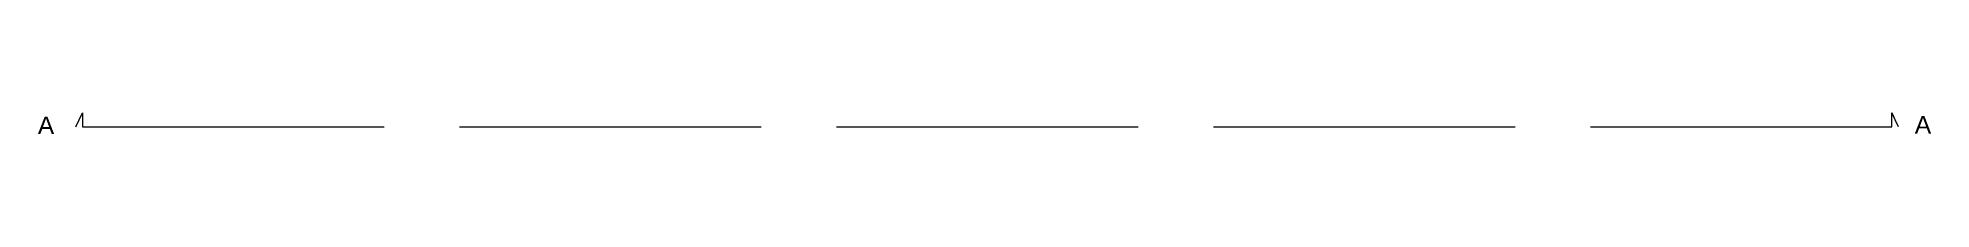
# Model space of a CAD drawing. Header units: millimetres. Extents: x 1415 to 3549, y 2194 to 4677.
# Drawn here: x 3541.73 to 3549.27, y 4676.64 to 4676.72 of the extents above.
import ezdxf

# ---------------------------------------------------------------- set-up
doc = ezdxf.new("R2010")
doc.units = ezdxf.units.MM
doc.linetypes.add('ACAD_ISO02W100', pattern=[15, 12, -3])
doc.layers.add('sezione', color=18, linetype='ACAD_ISO02W100', lineweight=20)
doc.styles.get("Standard").update_dxf_attribs({"font": 'arial.ttf'})

msp = doc.modelspace()

# ---------------------------------------------------------------- linework, layer by layer
at = {"layer": 'sezione'}
for p, q in [((3541.8818, 4676.6669), (3541.9092, 4676.7225)), ((3541.9092, 4676.7225), (3541.9092, 4676.6673)), ((3549.1356, 4676.6675), (3549.1085, 4676.7225))]:
    msp.add_line(p, q, dxfattribs=at)
at = {"layer": 'sezione', "ltscale": 0.1}
msp.add_line((3541.9092, 4676.6673), (3549.0228, 4676.6675), dxfattribs=at)
at = {"layer": 'sezione', "ltscale": 0.2}
msp.add_lwpolyline([(3549.0228, 4676.6675), (3549.1085, 4676.6675), (3549.1085, 4676.7225), (3549.1165, 4676.7062)], dxfattribs=at)

# ---------------------------------------------------------------- texts
at = {"layer": 'sezione', "char_height": 0.07, "attachment_point": 1}
for insert in [(3541.7309, 4676.7079), (3549.2, 4676.7102)]:
    msp.add_mtext_dynamic_manual_height_columns('A', width=40.648423, gutter_width=12.5, heights=[0], dxfattribs=dict(at, insert=insert))

doc.saveas('drawing.dxf')
